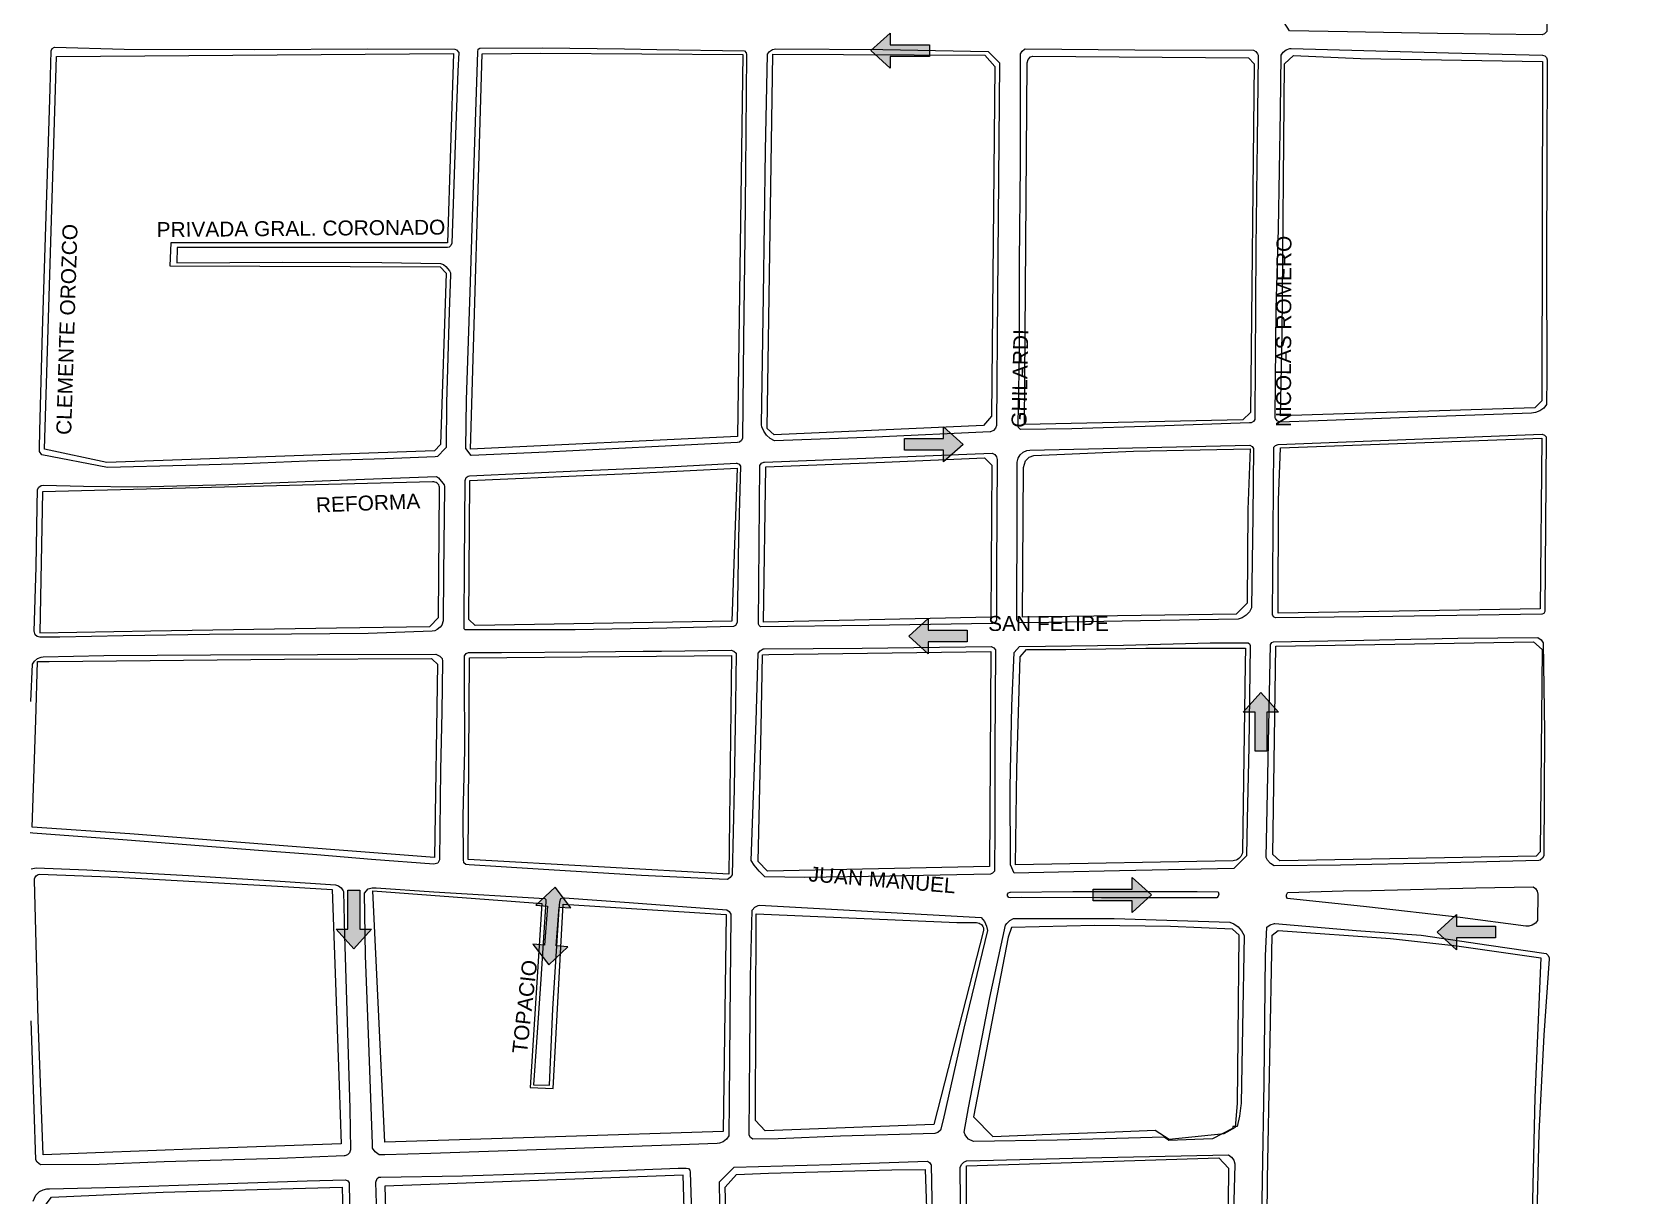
# Model space of a CAD drawing. Header units: metres. Extents: x 668617 to 675126, y 2286318 to 2293677.
# Drawn here: x 673922 to 674460, y 2291680 to 2292069 of the extents above; entities that cross this region are included whole.
import ezdxf

# ---------------------------------------------------------------- set-up
doc = ezdxf.new("R2010")
doc.units = ezdxf.units.M
doc.header["$MEASUREMENT"] = 0
for name, color, linetype in [('0_SENTIDO-VIAL', 30, 'Continuous'), ('DMTG-BANQUETA', 252, 'Continuous'), ('DMTG-MANZANA', 253, 'Continuous'), ('DMTG-NOM-CALLES', 251, 'Continuous'), ('DMTG-TRAZA-BASE', 7, 'Continuous'), ('DMTG_SECCIONES_VIALES', 250, 'Continuous')]:
    doc.layers.add(name, color=color, linetype=linetype)
doc.styles.get("Standard").update_dxf_attribs({"font": 'arial.ttf'})

# ---------------------------------------------------------------- blocks, each defined once
blk = doc.blocks.new('traza_base_proyecto')
at = {"layer": '0_SENTIDO-VIAL'}
for points in [[(2665.31, -589.93), (2652.24, -589.93), (2652.24, -593.85), (2645.7, -587.97), (2652.24, -582.09), (2652.24, -586.01), (2665.31, -586.01)], [(2665.31, -589.93), (2652.24, -589.93), (2652.24, -593.85), (2645.7, -587.97), (2652.24, -582.09), (2652.24, -586.01), (2665.31, -586.01)], [(2657.01, -717.8), (2670.09, -717.8), (2670.09, -713.88), (2676.62, -719.76), (2670.09, -725.64), (2670.09, -721.72), (2657.01, -721.72)], [(2657.01, -717.8), (2670.09, -717.8), (2670.09, -713.88), (2676.62, -719.76), (2670.09, -725.64), (2670.09, -721.72), (2657.01, -721.72)], [(2678.01, -785.87), (2664.94, -785.87), (2664.94, -789.79), (2658.41, -783.91), (2664.94, -778.02), (2664.94, -781.95), (2678.01, -781.95)], [(2678.01, -785.87), (2664.94, -785.87), (2664.94, -789.79), (2658.41, -783.91), (2664.94, -778.02), (2664.94, -781.95), (2678.01, -781.95)], [(2774.34, -822.38), (2774.34, -809.31), (2770.42, -809.31), (2776.3, -802.77), (2782.18, -809.31), (2778.26, -809.31), (2778.26, -822.38)], [(2774.34, -822.38), (2774.34, -809.31), (2770.42, -809.31), (2776.3, -802.77), (2782.18, -809.31), (2778.26, -809.31), (2778.26, -822.38)], [(2720.12, -868.57), (2733.19, -868.57), (2733.19, -864.65), (2739.72, -870.53), (2733.19, -876.41), (2733.19, -872.49), (2720.12, -872.49)], [(2720.12, -868.57), (2733.19, -868.57), (2733.19, -864.65), (2739.72, -870.53), (2733.19, -876.41), (2733.19, -872.49), (2720.12, -872.49)], [(2474.61, -868.94), (2474.61, -882.01), (2478.53, -882.01), (2472.65, -888.54), (2466.76, -882.01), (2470.68, -882.01), (2470.68, -868.94)], [(2540.38, -887.59), (2541.44, -874.57), (2545.35, -874.88), (2540.02, -867.89), (2533.63, -873.93), (2537.54, -874.25), (2536.48, -887.28)], [(2537.54, -874.25), (2536.48, -887.28), (2532.57, -886.96), (2537.9, -893.95), (2544.29, -887.91), (2540.38, -887.59), (2541.44, -874.57)], [(2854.86, -884.93), (2841.79, -884.93), (2841.79, -888.85), (2835.26, -882.97), (2841.79, -877.08), (2841.79, -881.01), (2854.86, -881.01)]]:
    blk.add_hatch(color=256, dxfattribs=at).paths.add_polyline_path(points)
for points in [[(2652.24, -589.93), (2652.24, -593.85), (2645.7, -587.97), (2652.24, -582.09), (2652.24, -586.01), (2665.31, -586.01), (2665.31, -589.93)], [(2670.09, -717.8), (2670.09, -713.88), (2676.62, -719.76), (2670.09, -725.64), (2670.09, -721.72), (2657.01, -721.72), (2657.01, -717.8)], [(2658.41, -783.91), (2664.94, -778.02), (2664.94, -781.95), (2678.01, -781.95), (2678.01, -785.87), (2664.94, -785.87), (2664.94, -789.79)], [(2778.26, -822.38), (2774.34, -822.38), (2774.34, -809.31), (2770.42, -809.31), (2776.3, -802.77), (2782.18, -809.31), (2778.26, -809.31)], [(2733.19, -864.65), (2739.72, -870.53), (2733.19, -876.41), (2733.19, -872.49), (2720.12, -872.49), (2720.12, -868.57), (2733.19, -868.57)], [(2478.53, -882.01), (2472.65, -888.54), (2466.76, -882.01), (2470.68, -882.01), (2470.68, -868.94), (2474.61, -868.94), (2474.61, -882.01)], [(2841.79, -884.93), (2841.79, -888.85), (2835.26, -882.97), (2841.79, -877.08), (2841.79, -881.01), (2854.86, -881.01), (2854.86, -884.93)]]:
    blk.add_lwpolyline(points, close=True, dxfattribs=at)
blk.add_lwpolyline([(2540.02, -867.89), (2533.63, -873.93), (2537.54, -874.25), (2536.48, -887.28), (2532.57, -886.96), (2537.9, -893.95), (2544.29, -887.91), (2540.38, -887.59), (2541.44, -874.57), (2545.35, -874.88), (2540.02, -867.89), (2533.63, -873.93)], dxfattribs=at)
at = {"layer": 'DMTG-BANQUETA', "linetype": 'Continuous', "lineweight": 25}
for points in [[(2871.27, -582.32, 0), (2870.44, -582.72, 0), (2835.44, -582.22, 0), (2805.31, -581.73, 0), (2785.85, -581.37, 0), (2783.04, -576.95, 0), (2784.69, -522.62, 0), (2785.6, -498.16, 0), (2785.88, -497.47, 0), (2786.47, -497.01, 0), (2786.61, -496.96, 0), (2869.59, -497.31, 0), (2870.8, -497.6, 0), (2871.85, -498.25, 0), (2872.64, -499.21, 0), (2873.04, -500.12, 0), (2872.6, -539.36, 0), (2872.19, -572.11, 0), (2872.02, -581.57, 0)], [(2395.78, -587.47, 0), (2439.26, -587.56, 0), (2477.34, -587.42, 0), (2506.5, -587.48, 0), (2507.01, -587.73, 0), (2507.84, -588.62, 0), (2507.5, -594.87, 0), (2506.79, -612.97, 0), (2505.44, -652.37, 0), (2505.09, -653.22, 0), (2504.58, -653.76, 0), (2504.06, -653.87, 0), (2488.46, -653.87, 0), (2460.72, -653.87, 0), (2433.38, -653.86, 0), (2413.46, -653.87, 0), (2413.44, -658.95, 0), (2448.89, -658.79, 0), (2482.05, -658.91, 0), (2501.65, -659.21, 0), (2502.62, -659.57, 0), (2503.44, -660.25, 0), (2504.65, -661.71, 0), (2505.04, -662.33, 0), (2505.04, -662.96, 0), (2504.62, -675.26, 0), (2503.64, -705.87, 0), (2503.51, -720.77, 0), (2503.21, -721.17, 0), (2500.63, -723.8, 0), (2499.84, -723.87, 0), (2483.1, -724.58, 0), (2457.01, -725.37, 0), (2436.08, -726.22, 0), (2416.45, -726.76, 0), (2390.24, -727.45, 0), (2368.19, -723.22, 0), (2367.39, -722.11, 0), (2367.39, -721.12, 0), (2367.58, -715.17, 0), (2368.45, -682.02, 0), (2369.53, -646.86, 0), (2370.97, -600.75, 0), (2371.3, -588.09, 0), (2371.69, -587.25, 0), (2372.44, -586.86, 0)], [(2537.19, -722.37, 0), (2511.98, -723.41, 0), (2510.11, -721.12, 0), (2510.38, -704.81, 0), (2511.73, -665.49, 0), (2513.08, -621.93, 0), (2514.14, -588.41, 0), (2514.33, -587.54, 0), (2514.78, -587.12, 0), (2535.82, -587.08, 0), (2563.28, -587.37, 0), (2574.1, -587.57, 0), (2603.46, -588.02, 0), (2603.98, -588.66, 0), (2604.14, -589.25, 0), (2603.79, -628.12, 0), (2603.52, -650.28, 0), (2603.11, -684.3, 0), (2602.77, -717.65, 0), (2602.45, -718.42, 0), (2601.81, -718.96, 0), (2601.07, -719.12, 0), (2572.45, -720.62, 0)], [(2647.19, -717.32, 0), (2613.52, -718.53, 0), (2612.06, -717.78, 0), (2610.81, -716.71, 0), (2609.86, -715.36, 0), (2609.26, -713.83, 0), (2609.13, -713.24, 0), (2609.84, -670.06, 0), (2610.41, -621.4, 0), (2611.1, -589.16, 0), (2611.85, -588.23, 0), (2612.86, -587.59, 0), (2613.88, -587.33, 0), (2649.69, -587.55, 0), (2684.96, -588.24, 0), (2688.77, -592.09, 0), (2688.47, -631.25, 0), (2688.08, -669.7, 0), (2687.76, -713.44, 0), (2687.44, -714.37, 0), (2686.75, -715.12, 0), (2685.84, -715.57, 0), (2685.7, -715.6, 0)], [(2712.99, -714.56, 0), (2695.79, -714.79, 0), (2695.21, -714.1, 0), (2694.98, -713.22, 0), (2695, -712.82, 0), (2695.44, -689.67, 0), (2695.51, -658.62, 0), (2695.83, -626.36, 0), (2695.81, -589.02, 0), (2696.33, -588.12, 0), (2697.15, -587.53, 0), (2697.41, -587.42, 0), (2734.13, -587.73, 0), (2773.83, -587.82, 0), (2774.65, -588.27, 0), (2775.21, -589.03, 0), (2775.35, -589.45, 0), (2775.09, -618.12, 0), (2774.65, -653.9, 0), (2774.31, -711.43, 0), (2773.8, -712.11, 0), (2773.04, -712.5, 0), (2772.49, -712.54, 0), (2740.99, -713.62, 0)], [(2795.48, -711.92, 0), (2782.63, -712.36, 0), (2781.76, -711.85, 0), (2781.14, -711.05, 0), (2781.06, -710.87, 0), (2781.47, -674.36, 0), (2782.25, -647.65, 0), (2782.88, -608.35, 0), (2783.11, -589.5, 0), (2783.81, -588.47, 0), (2784.81, -587.7, 0), (2785.99, -587.29, 0), (2786.4, -587.24, 0), (2839.1, -588.74, 0), (2870.53, -589.5, 0), (2871.31, -589.75, 0), (2871.9, -590.33, 0), (2872.15, -591.11, 0), (2872.03, -624.04, 0), (2871.89, -659.02, 0), (2872.03, -697.26, 0), (2871.96, -706.37, 0), (2870.97, -707.59, 0), (2869.7, -708.51, 0), (2868.25, -709.08, 0), (2866.94, -709.26, 0), (2825.71, -710.77, 0)], [(2705.29, -779.34, 0), (2695.54, -779.5, 0), (2694.94, -779.12, 0), (2694.6, -778.48, 0), (2694.57, -778.35, 0), (2694.7, -741, 0), (2694.72, -725.67, 0), (2695.06, -724.37, 0), (2695.76, -723.24, 0), (2696.77, -722.36, 0), (2697.99, -721.81, 0), (2698.94, -721.66, 0), (2772.62, -719.97, 0), (2773.39, -720.41, 0), (2773.87, -721.08, 0), (2773.57, -743.68, 0), (2773.25, -766.55, 0), (2773.15, -774.45, 0), (2772.44, -775.82, 0), (2771.38, -776.95, 0), (2770.07, -777.78, 0), (2768.65, -778.24, 0), (2735.98, -778.82, 0)], [(2820.52, -777.33, 0), (2781.14, -777.77, 0), (2780.56, -777.49, 0), (2780.25, -776.93, 0), (2780.24, -776.85, 0), (2780.59, -720.71, 0), (2781.21, -720.09, 0), (2782.04, -719.82, 0), (2782.11, -719.81, 0), (2870.51, -716.3, 0), (2871.26, -716.62, 0), (2871.78, -717.25, 0), (2871.84, -717.37, 0), (2871.35, -775.72, 0), (2871.01, -776.29, 0), (2870.41, -776.57, 0), (2870.38, -776.57, 0)], [(2510.75, -781.84, 0), (2509.87, -781.84, 0), (2509.59, -781.46, 0), (2509.57, -780.52, 0), (2509.58, -779.41, 0), (2509.71, -759.82, 0), (2509.95, -731.79, 0), (2510.28, -730.82, 0), (2510.9, -730.41, 0), (2511.34, -730.23, 0), (2549.95, -728.5, 0), (2576.08, -727.37, 0), (2600.65, -725.98, 0), (2600.86, -726.01, 0), (2601.61, -726.37, 0), (2602.09, -727.05, 0), (2601.38, -751.05, 0), (2600.94, -779.19, 0), (2600.85, -779.62, 0), (2600.44, -780.32, 0), (2599.75, -780.73, 0), (2577.39, -781.29, 0), (2546.7, -781.77, 0)], [(2645.05, -780.35, 0), (2608.84, -780.78, 0), (2608.3, -780.37, 0), (2608.1, -779.93, 0), (2608.48, -739.74, 0), (2608.61, -726.76, 0), (2609.14, -726.08, 0), (2609.91, -725.7, 0), (2610.09, -725.67, 0), (2686.35, -722.65, 0), (2687.19, -723.15, 0), (2687.77, -723.94, 0), (2687.99, -724.8, 0), (2687.8, -761.77, 0), (2687.81, -778.54, 0), (2687.31, -779.26, 0), (2686.54, -779.69, 0), (2686.37, -779.73, 0)], [(2503, -733.79, 0), (2503, -734.31, 0), (2502.89, -743.52, 0), (2502.69, -763.06, 0), (2502.53, -778.79, 0), (2502.07, -780.19, 0), (2501.52, -780.92, 0), (2500.57, -781.73, 0), (2499.77, -782.19, 0), (2498.88, -782.28, 0), (2477.48, -782.99, 0), (2451.79, -783.3, 0), (2424.29, -783.37, 0), (2395.49, -783.85, 0), (2374.25, -784.29, 0), (2367.49, -784.24, 0), (2366.69, -784.02, 0), (2366.03, -783.45, 0), (2365.72, -782.62, 0), (2365.69, -782.34, 0), (2366.28, -760.67, 0), (2366.7, -740.54, 0), (2366.76, -734.87, 0), (2367.22, -734.03, 0), (2367.98, -733.47, 0), (2368.63, -733.37, 0), (2382.19, -733.72, 0), (2400.36, -733.92, 0), (2430.82, -733.12, 0), (2476.21, -731.37, 0), (2500.29, -730.52, 0), (2501, -730.93, 0), (2502.87, -733.23, 0)], [(2802.93, -860.51, 0), (2780.79, -860.78, 0), (2779.54, -859.97, 0), (2778.54, -858.86, 0), (2778.05, -857.99, 0), (2779.54, -786.71, 0), (2779.94, -786.1, 0), (2780.49, -785.8, 0), (2810.73, -785.24, 0), (2842.26, -784.62, 0), (2869.05, -784.36, 0), (2870.14, -785.19, 0), (2870.85, -786.12, 0), (2871.26, -815.81, 0), (2871.04, -857.42, 0), (2870.57, -858.26, 0), (2869.81, -858.85, 0), (2869.31, -859.02, 0), (2834.56, -859.9, 0)], [(2599.89, -788.96, 0), (2600.69, -789.66, 0), (2600.45, -806.62, 0), (2600.01, -834.81, 0), (2599.27, -863.76, 0), (2599.25, -863.82, 0), (2598.65, -864.71, 0), (2597.77, -865.33, 0), (2594.9, -865.3, 0), (2568.98, -863.99, 0), (2537.94, -862.12, 0), (2511.28, -860.45, 0), (2510.14, -860.32, 0), (2509.46, -859.76, 0), (2509.34, -858.7, 0), (2509.3, -844.01, 0), (2509.84, -822.08, 0), (2509.73, -796.42, 0), (2509.75, -790.49, 0), (2510.29, -789.75, 0), (2510.99, -789.37, 0), (2522.11, -789.43, 0), (2550.99, -789.12, 0), (2569.55, -788.95, 0), (2575.69, -788.92, 0), (2599.02, -788.62, 0)], [(2652.13, -864.2, 0), (2623.65, -864.74, 0), (2610.25, -864.41, 0), (2608.32, -862.62, 0), (2606.69, -860.59, 0), (2605.72, -858.98, 0), (2607.39, -812.28, 0), (2607.96, -789.62, 0), (2608.69, -788.78, 0), (2609.65, -788.21, 0), (2610.01, -788.11, 0), (2642.79, -787.91, 0), (2686.06, -787.34, 0), (2686.87, -787.78, 0), (2687.44, -788.52, 0), (2687.48, -788.7, 0), (2687.27, -821.37, 0), (2687.27, -848.29, 0), (2687.09, -862.53, 0), (2686.47, -863.26, 0), (2685.77, -863.62, 0)], [(2708.56, -862.87, 0), (2693.74, -863.19, 0), (2692.44, -860.49, 0), (2692.37, -834.48, 0), (2692.94, -807.25, 0), (2693.71, -789.43, 0), (2695.54, -787.37, 0), (2730.26, -786.99, 0), (2759.35, -786.16, 0), (2772, -786.15, 0), (2772.53, -786.5, 0), (2772.75, -787.09, 0), (2772.75, -787.25, 0), (2772.25, -820.96, 0), (2771.69, -845.12, 0), (2771.44, -857.46, 0), (2767.26, -861.72, 0), (2729, -862.51, 0)], [(2532.85, -934.11, 0), (2538.19, -934.18, 0), (2539.31, -908.69, 0), (2541.44, -875.27, 0), (2541.61, -872.85, 0), (2541.96, -871.76, 0), (2542.49, -871.46, 0), (2543.19, -871.52, 0), (2564.77, -873.11, 0), (2597.49, -875.47, 0), (2598.3, -876.09, 0), (2598.82, -876.97, 0), (2598.9, -877.24, 0), (2598.5, -912.23, 0), (2598.34, -939.55, 0), (2598.16, -951.16, 0), (2597.4, -952.27, 0), (2596.34, -953.12, 0), (2595.08, -953.61, 0), (2594.25, -953.73, 0), (2578.83, -954.31, 0), (2498.39, -957.05, 0), (2483.05, -957.52, 0), (2481.12, -957.47, 0), (2479.8, -956.54, 0), (2478.94, -955.24, 0), (2478.85, -953.77, 0), (2477.69, -920.05, 0), (2476.6, -890.76, 0), (2476.27, -869.93, 0), (2477.47, -868.49, 0), (2478.83, -868.16, 0), (2480.15, -868.12, 0), (2499.44, -869.43, 0), (2536.6, -871.73, 0), (2536.94, -872.03, 0), (2536.94, -872.73, 0), (2535.2, -898.68, 0), (2533.85, -919.82, 0)], [(2762.03, -870.94, 0), (2761.5, -871.46, 0), (2761.44, -871.49, 0), (2722.96, -871.53, 0), (2696.1, -871.37, 0), (2692.48, -871.44, 0), (2691.9, -871.33, 0), (2691.5, -870.87, 0), (2691.46, -870.28, 0), (2691.8, -869.78, 0), (2692.37, -869.6, 0), (2692.44, -869.6, 0), (2713.35, -869.4, 0), (2734.83, -869.37, 0), (2754.94, -869.37, 0), (2762.02, -869.51, 0), (2762.22, -870.22, 0)], [(2867.16, -880.69, 0), (2865.99, -881, 0), (2864.94, -880.95, 0), (2843.04, -878.1, 0), (2811.63, -874.54, 0), (2785.24, -871.74, 0), (2784.84, -871.16, 0), (2784.82, -870.45, 0), (2785.19, -869.84, 0), (2785.33, -869.71, 0), (2803.8, -869.16, 0), (2813.34, -868.99, 0), (2848.26, -868.18, 0), (2867.44, -867.85, 0), (2868.28, -868.41, 0), (2868.84, -869.25, 0), (2869.03, -870.24, 0), (2869.03, -870.3, 0), (2868.94, -879.06, 0), (2868.19, -880.02, 0)], [(2614.74, -952.17, 0), (2606.22, -952.27, 0), (2605.48, -951.74, 0), (2605.03, -950.95, 0), (2605, -950.82, 0), (2605.2, -923.19, 0), (2605.44, -897.92, 0), (2605.97, -875.57, 0), (2606.86, -874.67, 0), (2607.99, -874.09, 0), (2608.46, -873.97, 0), (2682.65, -878.03, 0), (2683.73, -879.37, 0), (2684.48, -880.95, 0), (2684.83, -882.48, 0), (2676.89, -915.11, 0), (2669.96, -945.8, 0), (2669.02, -949.24, 0), (2668.2, -949.99, 0), (2667.19, -950.4, 0), (2635.53, -951.26, 0)], [(2766.84, -948.66, 0), (2760.09, -952.12, 0), (2757.06, -952.24, 0), (2745.51, -952.67, 0), (2745.41, -952.6, 0), (2743.94, -951.62, 0), (2708.14, -952.61, 0), (2680.1, -953.06, 0), (2678.44, -952.25, 0), (2677.89, -951.58, 0), (2677.26, -950.82, 0), (2676.99, -949.87, 0), (2678.45, -941.82, 0), (2685.6, -904.9, 0), (2690.81, -880.62, 0), (2691.23, -880.03, 0), (2692.26, -879.04, 0), (2693.53, -878.37, 0), (2727.15, -878.43, 0), (2765.91, -879.59, 0), (2767.21, -880.17, 0), (2768.65, -881.2, 0), (2769.81, -882.52, 0), (2770.65, -884.07, 0), (2770.11, -914.87, 0), (2769.65, -940.37, 0), (2769.61, -940.99, 0), (2769.16, -944.56, 0), (2768.31, -948.05, 0), (2766.95, -948.07, 0)], [(2613.76, -1042.68, 0), (2598.23, -1043.11, 0), (2597.46, -1042.5, 0), (2597, -1041.62, 0), (2596.95, -1041.43, 0), (2596.19, -1019.62, 0), (2595.36, -989.92, 0), (2595.06, -966.52, 0), (2600.03, -961.68, 0), (2632.56, -960.75, 0), (2664.69, -959.59, 0), (2665.41, -960.04, 0), (2665.85, -960.77, 0), (2665.87, -960.86, 0), (2666.61, -995.34, 0), (2667.94, -1034.95, 0), (2668.21, -1038.99, 0), (2667.71, -1039.93, 0), (2666.9, -1040.62, 0), (2666.06, -1040.94, 0), (2647.69, -1041.87, 0)], [(2714.56, -1039.44, 0), (2677.86, -1040.44, 0), (2676.97, -1039.66, 0), (2676.38, -1038.62, 0), (2676.19, -1037.87, 0), (2675.94, -995.69, 0), (2675.65, -961.73, 0), (2676.06, -960.73, 0), (2676.81, -959.94, 0), (2677.79, -959.48, 0), (2677.87, -959.46, 0), (2717.78, -958.5, 0), (2765.48, -957.47, 0), (2766.48, -958.24, 0), (2767.19, -959.29, 0), (2767.54, -960.5, 0), (2767.56, -960.79, 0), (2766.69, -992.76, 0), (2766.32, -1025.93, 0), (2766.49, -1036.44, 0), (2765.97, -1037.16, 0), (2765.19, -1037.57, 0), (2764.8, -1037.62, 0), (2740.39, -1038.68, 0)]]:
    blk.add_polyline3d(points, close=True, dxfattribs=at)
for points in [[(2364.48, -805.75, 0), (2365.08, -793.35, 0), (2365.79, -792.26, 0), (2366.79, -791.43, 0), (2367.99, -790.94, 0), (2368.7, -790.84, 0), (2388.98, -790.37, 0), (2424.65, -790.18, 0), (2460.45, -790.09, 0), (2500.15, -789.92, 0), (2501.44, -790.6, 0), (2502.25, -791.37, 0), (2502.32, -792.26, 0), (2502.1, -809.32, 0), (2501.69, -828.67, 0), (2501.34, -858.82, 0), (2500.73, -859.92, 0), (2499.44, -860.21, 0), (2478.55, -858.62, 0), (2460.31, -857.12, 0), (2440.75, -855.62, 0), (2396.72, -852.16, 0), (2365.22, -849.87, 0), (2364.34, -849.76, 0)], [(2364.69, -861.76, 0), (2366.34, -861.44, 0), (2383.23, -862.17, 0), (2417.31, -864.05, 0), (2447.94, -865.97, 0), (2466.49, -867.12, 0), (2467.57, -867.46, 0), (2468.46, -868.12, 0), (2469.06, -869.11, 0), (2469.15, -869.37, 0), (2469.56, -884.1, 0), (2470.46, -912.94, 0), (2471.3, -942.04, 0), (2471.58, -955.87, 0), (2471.23, -956.78, 0), (2470.55, -957.47, 0), (2469.64, -957.84, 0), (2469.4, -957.87, 0), (2447.8, -958.69, 0), (2409.11, -959.87, 0), (2387.44, -960.68, 0), (2367.76, -960.84, 0), (2366.69, -959.93, 0), (2366.2, -959.12, 0), (2365.69, -942.18, 0), (2364.61, -912.71, 0)], [(2776.28, -1000.42, 0), (2776.89, -966.04, 0), (2777.44, -933.29, 0), (2777.87, -890.85, 0), (2778.24, -881.28, 0), (2779.45, -880.5, 0), (2780.83, -880.08, 0), (2781.02, -880.05, 0), (2808.15, -882.41, 0), (2829.99, -883.97, 0), (2852.61, -887.36, 0), (2871.76, -890.08, 0), (2872.41, -890.65, 0), (2872.75, -891.44, 0), (2872.77, -891.87, 0), (2871.06, -917.43, 0), (2869.36, -950.16, 0), (2868.57, -982.21, 0)], [(2480.96, -995.2, 0), (2480.03, -966.62, 0), (2480.44, -965.37, 0), (2481.05, -964.95, 0), (2481.69, -964.95, 0), (2509.03, -964.5, 0), (2550.27, -963.17, 0), (2581.23, -961.95, 0), (2583.9, -961.95, 0), (2584.73, -962.12, 0), (2585.1, -962.62, 0), (2585.19, -963.28, 0), (2585.94, -983.73, 0)], [(2365.31, -972.96, 0), (2366.19, -971, 0), (2367.39, -969.82, 0), (2368.69, -969.2, 0), (2369.83, -968.87, 0), (2370.79, -968.87, 0), (2394.2, -968.35, 0), (2414.01, -967.62, 0), (2457.07, -966.2, 0), (2469.88, -965.87, 0), (2470.7, -966.17, 0), (2471.13, -966.87, 0), (2471.44, -987.06, 0)]]:
    blk.add_polyline3d(points, dxfattribs=at)
at = {"layer": 'DMTG-MANZANA', "linetype": 'Continuous', "lineweight": 25}
for points in [[(2506.02, -588.88, 0), (2503.96, -652.26, 0), (2411.44, -652.25, 0), (2411.07, -660.02, 0), (2501.52, -660.33, 0), (2503.54, -662.5, 0), (2501.67, -719.82, 0), (2499.62, -721.91, 0), (2389.94, -725.79, 0), (2369.14, -721.37, 0), (2373.07, -589.94, 0)], [(2506.02, -588.88, 0), (2503.96, -652.26, 0), (2411.44, -652.25, 0), (2411.07, -660.02, 0), (2501.52, -660.33, 0), (2503.54, -662.5, 0), (2501.67, -719.82, 0), (2499.62, -721.91, 0), (2389.94, -725.79, 0), (2369.14, -721.37, 0), (2373.07, -589.94, 0)], [(2602.93, -589.29, 0), (2601.11, -717.1, 0), (2511.73, -721.38, 0), (2515.62, -589.06, 0), (2535.3, -588.84, 0)], [(2602.93, -589.29, 0), (2601.11, -717.1, 0), (2511.73, -721.38, 0), (2515.62, -589.06, 0), (2535.3, -588.84, 0)], [(2612.89, -589.21, 0), (2683.91, -589.47, 0), (2687.23, -593.24, 0), (2686.08, -710.35, 0), (2683.41, -713.46, 0), (2613.33, -716.6, 0), (2611.04, -714.39, 0)], [(2612.89, -589.21, 0), (2683.91, -589.47, 0), (2687.23, -593.24, 0), (2686.08, -710.35, 0), (2683.41, -713.46, 0), (2613.33, -716.6, 0), (2611.04, -714.39, 0)], [(2772.78, -709.11, 0), (2770.23, -711.5, 0), (2697.12, -713.1, 0), (2698.07, -592.08, 0), (2698.34, -590.9, 0), (2699.22, -590.07, 0), (2700, -589.84, 0), (2772.17, -590.39, 0), (2774.03, -592.42, 0)], [(2772.78, -709.11, 0), (2770.23, -711.5, 0), (2697.12, -713.1, 0), (2698.07, -592.08, 0), (2698.34, -590.9, 0), (2699.22, -590.07, 0), (2700, -589.84, 0), (2772.17, -590.39, 0), (2774.03, -592.42, 0)], [(2870.61, -591.61, 0), (2870.33, -705.13, 0), (2867.98, -707.48, 0), (2782.87, -710.23, 0), (2783.46, -682.76, 0), (2784.15, -592.41, 0), (2787.21, -589.57, 0), (2809.67, -590.66, 0)], [(2870.61, -591.61, 0), (2870.33, -705.13, 0), (2867.98, -707.48, 0), (2782.87, -710.23, 0), (2783.46, -682.76, 0), (2784.15, -592.41, 0), (2787.21, -589.57, 0), (2809.67, -590.66, 0)], [(2782.81, -720.94, 0), (2870.4, -717.63, 0), (2869.81, -774.77, 0), (2782.07, -776.24, 0), (2782.19, -738.4, 0)], [(2782.81, -720.94, 0), (2870.4, -717.63, 0), (2869.81, -774.77, 0), (2782.07, -776.24, 0), (2782.19, -738.4, 0)], [(2685.88, -777.62, 0), (2609.8, -779.19, 0), (2610.53, -727.23, 0), (2650.29, -725.67, 0), (2683.75, -724.2, 0), (2686.19, -726.65, 0)], [(2685.88, -777.62, 0), (2609.8, -779.19, 0), (2610.53, -727.23, 0), (2650.29, -725.67, 0), (2683.75, -724.2, 0), (2686.19, -726.65, 0)], [(2771.68, -772.85, 0), (2768.04, -776.54, 0), (2696.52, -777.56, 0), (2696.81, -727.52, 0), (2697.45, -725.28, 0), (2698.69, -724.04, 0), (2700.34, -723.43, 0), (2733.64, -722.05, 0), (2772.74, -721.29, 0), (2771.93, -741.57, 0)], [(2771.68, -772.85, 0), (2768.04, -776.54, 0), (2696.52, -777.56, 0), (2696.81, -727.52, 0), (2697.45, -725.28, 0), (2698.69, -724.04, 0), (2700.34, -723.43, 0), (2733.64, -722.05, 0), (2772.74, -721.29, 0), (2771.93, -741.57, 0)], [(2579.31, -779.25, 0), (2513.3, -780.39, 0), (2511.12, -778.32, 0), (2511.5, -731.79, 0), (2552.22, -730.05, 0), (2565.01, -729.45, 0), (2600.95, -727.76, 0), (2599.14, -778.91, 0)], [(2579.31, -779.25, 0), (2513.3, -780.39, 0), (2511.12, -778.32, 0), (2511.5, -731.79, 0), (2552.22, -730.05, 0), (2565.01, -729.45, 0), (2600.95, -727.76, 0), (2599.14, -778.91, 0)], [(2501.35, -734.46, 0), (2501.33, -734.06, 0), (2501.23, -733.68, 0), (2501.06, -733.31, 0), (2500.82, -732.99, 0), (2500.53, -732.72, 0), (2500.19, -732.51, 0), (2499.82, -732.36, 0), (2499.42, -732.29, 0), (2499.02, -732.3, 0), (2368.47, -735.68, 0), (2367.55, -782.78, 0), (2404.65, -782.16, 0), (2466.82, -781.18, 0), (2498.1, -780.72, 0), (2500.97, -777.69, 0)], [(2501.35, -734.46, 0), (2501.33, -734.06, 0), (2501.23, -733.68, 0), (2501.06, -733.31, 0), (2500.82, -732.99, 0), (2500.53, -732.72, 0), (2500.19, -732.51, 0), (2499.82, -732.36, 0), (2499.42, -732.29, 0), (2499.02, -732.3, 0), (2368.47, -735.68, 0), (2367.55, -782.78, 0), (2404.65, -782.16, 0), (2466.82, -781.18, 0), (2498.1, -780.72, 0), (2500.97, -777.69, 0)], [(2599.07, -790.39, 0), (2598.2, -863.53, 0), (2510.91, -858.61, 0), (2511.36, -791.19, 0)], [(2599.07, -790.39, 0), (2598.2, -863.53, 0), (2510.91, -858.61, 0), (2511.36, -791.19, 0)], [(2609.5, -790.14, 0), (2611.57, -790.11, 0), (2685.87, -789.09, 0), (2685.41, -861.03, 0), (2611.16, -862.59, 0), (2608, -859.36, 0), (2608.97, -814.59, 0)], [(2609.5, -790.14, 0), (2611.57, -790.11, 0), (2685.87, -789.09, 0), (2685.41, -861.03, 0), (2611.16, -862.59, 0), (2608, -859.36, 0), (2608.97, -814.59, 0)], [(2770.17, -855.75, 0), (2770.12, -856.25, 0), (2770, -856.73, 0), (2769.81, -857.19, 0), (2769.55, -857.62, 0), (2769.24, -858.01, 0), (2768.87, -858.35, 0), (2768.45, -858.62, 0), (2768, -858.84, 0), (2767.52, -858.99, 0), (2767.03, -859.06, 0), (2694.17, -860.48, 0), (2694.62, -828.32, 0), (2695.03, -813.27, 0), (2695.72, -790.79, 0), (2697.83, -788.44, 0), (2710.98, -788.44, 0), (2737.74, -787.97, 0), (2751.16, -787.96, 0), (2771.16, -787.94, 0), (2771.08, -793.24, 0)], [(2770.17, -855.75, 0), (2770.12, -856.25, 0), (2770, -856.73, 0), (2769.81, -857.19, 0), (2769.55, -857.62, 0), (2769.24, -858.01, 0), (2768.87, -858.35, 0), (2768.45, -858.62, 0), (2768, -858.84, 0), (2767.52, -858.99, 0), (2767.03, -859.06, 0), (2694.17, -860.48, 0), (2694.62, -828.32, 0), (2695.03, -813.27, 0), (2695.72, -790.79, 0), (2697.83, -788.44, 0), (2710.98, -788.44, 0), (2737.74, -787.97, 0), (2751.16, -787.96, 0), (2771.16, -787.94, 0), (2771.08, -793.24, 0)], [(2869.75, -856.1, 0), (2868.46, -857.53, 0), (2782.65, -859.13, 0), (2780.35, -856.95, 0), (2781.35, -787.26, 0), (2867.61, -785.83, 0), (2870.5, -788.41, 0)], [(2869.75, -856.1, 0), (2868.46, -857.53, 0), (2782.65, -859.13, 0), (2780.35, -856.95, 0), (2781.35, -787.26, 0), (2867.61, -785.83, 0), (2870.5, -788.41, 0)], [(2500.63, -793.32, 0), (2499.64, -858.02, 0), (2466.31, -855.43, 0), (2397.69, -850.13, 0), (2365, -847.83, 0), (2366.16, -812.04, 0), (2366.79, -792.42, 0), (2370.66, -792.38, 0), (2449.48, -791.65, 0), (2498.63, -791.39, 0), (2498.99, -791.72, 0)], [(2500.63, -793.32, 0), (2499.64, -858.02, 0), (2466.31, -855.43, 0), (2397.69, -850.13, 0), (2365, -847.83, 0), (2366.16, -812.04, 0), (2366.79, -792.42, 0), (2370.66, -792.38, 0), (2449.48, -791.65, 0), (2498.63, -791.39, 0), (2498.99, -791.72, 0)], [(2365.7, -865.55, 0), (2365.76, -865.16, 0), (2365.89, -864.79, 0), (2366.09, -864.44, 0), (2366.34, -864.14, 0), (2366.65, -863.89, 0), (2367, -863.7, 0), (2367.38, -863.58, 0), (2393.72, -864.58, 0), (2447.13, -867.54, 0), (2465.36, -868.73, 0), (2467.7, -934.24, 0), (2468.37, -953.81, 0), (2421.21, -955.48, 0), (2368.61, -957.46, 0), (2367.01, -912.29, 0)], [(2365.7, -865.55, 0), (2365.76, -865.16, 0), (2365.89, -864.79, 0), (2366.09, -864.44, 0), (2366.34, -864.14, 0), (2366.65, -863.89, 0), (2367, -863.7, 0), (2367.38, -863.58, 0), (2393.72, -864.58, 0), (2447.13, -867.54, 0), (2465.36, -868.73, 0), (2467.7, -934.24, 0), (2468.37, -953.81, 0), (2421.21, -955.48, 0), (2368.61, -957.46, 0), (2367.01, -912.29, 0)], [(2597.3, -877.11, 0), (2596.29, -949.74, 0), (2540.15, -951.48, 0), (2483.03, -953.3, 0), (2479.07, -869.17, 0), (2525.37, -872.64, 0), (2535.55, -873.43, 0), (2531.71, -935.02, 0), (2539.35, -935.27, 0), (2542.78, -873.64, 0)], [(2597.3, -877.11, 0), (2596.29, -949.74, 0), (2540.15, -951.48, 0), (2483.03, -953.3, 0), (2479.07, -869.17, 0), (2525.37, -872.64, 0), (2535.55, -873.43, 0), (2531.71, -935.02, 0), (2539.35, -935.27, 0), (2542.78, -873.64, 0)], [(2666.77, -947.36, 0), (2610.34, -949.43, 0), (2607.1, -946, 0), (2607.35, -876.84, 0), (2674.54, -879.76, 0), (2681.09, -879.8, 0), (2681.54, -879.83, 0), (2681.97, -879.95, 0), (2682.37, -880.15, 0), (2682.73, -880.42, 0), (2683.02, -880.75, 0), (2683.25, -881.14, 0), (2683.4, -881.56, 0), (2683.46, -882, 0), (2683.44, -882.45, 0)], [(2666.77, -947.36, 0), (2610.34, -949.43, 0), (2607.1, -946, 0), (2607.35, -876.84, 0), (2674.54, -879.76, 0), (2681.09, -879.8, 0), (2681.54, -879.83, 0), (2681.97, -879.95, 0), (2682.37, -880.15, 0), (2682.73, -880.42, 0), (2683.02, -880.75, 0), (2683.25, -881.14, 0), (2683.4, -881.56, 0), (2683.46, -882, 0), (2683.44, -882.45, 0)], [(2680.07, -944.83, 0), (2686.55, -951.37, 0), (2703.11, -950.73, 0), (2727.36, -949.8, 0), (2740.89, -949.25, 0), (2745.61, -952.3, 0), (2763.96, -950.4, 0), (2767.78, -948.22, 0), (2768.49, -940.27, 0), (2768.74, -917.85, 0), (2769.04, -883.96, 0), (2766.83, -881.97, 0), (2746.07, -881.12, 0), (2720.62, -880.74, 0), (2692.77, -881.4, 0), (2691.73, -884.65, 0)], [(2680.07, -944.83, 0), (2686.55, -951.37, 0), (2703.11, -950.73, 0), (2727.36, -949.8, 0), (2740.89, -949.25, 0), (2745.61, -952.3, 0), (2763.96, -950.4, 0), (2767.78, -948.22, 0), (2768.49, -940.27, 0), (2768.74, -917.85, 0), (2769.04, -883.96, 0), (2766.83, -881.97, 0), (2746.07, -881.12, 0), (2720.62, -880.74, 0), (2692.77, -881.4, 0), (2691.73, -884.65, 0)], [(2866, -1026.41, 0), (2777.97, -1031.93, 0), (2778.54, -965.59, 0), (2780.12, -884.01, 0), (2782.11, -882.44, 0), (2819.71, -885.11, 0), (2841.87, -887.61, 0), (2870.05, -891.58, 0), (2868.04, -938.32, 0)], [(2866, -1026.41, 0), (2777.97, -1031.93, 0), (2778.54, -965.59, 0), (2780.12, -884.01, 0), (2782.11, -882.44, 0), (2819.71, -885.11, 0), (2841.87, -887.61, 0), (2870.05, -891.58, 0), (2868.04, -938.32, 0)], [(2599.01, -1039.09, 0), (2597, -968.28, 0), (2600.71, -964.05, 0), (2611.46, -963.68, 0), (2652.75, -962.52, 0), (2663.91, -962.38, 0), (2666.43, -1036.46, 0)], [(2599.01, -1039.09, 0), (2597, -968.28, 0), (2600.71, -964.05, 0), (2611.46, -963.68, 0), (2652.75, -962.52, 0), (2663.91, -962.38, 0), (2666.43, -1036.46, 0)], [(2677.8, -961.16, 0), (2762.17, -958.46, 0), (2765.51, -961.91, 0), (2765.25, -985.4, 0), (2764.89, -1028.54, 0), (2764.89, -1033.63, 0), (2720.85, -1035.03, 0), (2677.95, -1036.94, 0), (2677.65, -1013.38, 0)], [(2677.8, -961.16, 0), (2762.17, -958.46, 0), (2765.51, -961.91, 0), (2765.25, -985.4, 0), (2764.89, -1028.54, 0), (2764.89, -1033.63, 0), (2720.85, -1035.03, 0), (2677.95, -1036.94, 0), (2677.65, -1013.38, 0)], [(2582.9, -964.34, 0), (2483, -967.96, 0), (2485.13, -1042.8, 0), (2564.4, -1039.94, 0), (2585.07, -1038.93, 0), (2584, -1002.01, 0)], [(2582.9, -964.34, 0), (2483, -967.96, 0), (2485.13, -1042.8, 0), (2564.4, -1039.94, 0), (2585.07, -1038.93, 0), (2584, -1002.01, 0)], [(2371.83, -1046.26, 0), (2370.19, -998.15, 0), (2369.32, -974.46, 0), (2371.5, -971.7, 0), (2408.83, -969.96, 0), (2444.18, -968.98, 0), (2468.76, -968.35, 0), (2469.45, -995.09, 0), (2471.23, -1043.11, 0), (2429.83, -1044.38, 0)], [(2371.83, -1046.26, 0), (2370.19, -998.15, 0), (2369.32, -974.46, 0), (2371.5, -971.7, 0), (2408.83, -969.96, 0), (2444.18, -968.98, 0), (2468.76, -968.35, 0), (2469.45, -995.09, 0), (2471.23, -1043.11, 0), (2429.83, -1044.38, 0)]]:
    blk.add_polyline3d(points, close=True, dxfattribs=at)
at = {"layer": 'DMTG-NOM-CALLES'}
for s, rotation, p in [('PRIVADA GRAL. CORONADO', 0.5078, (2406.66, -650.38)), ('CLEMENTE OROZCO', 88.2466, (2378.02, -716.65)), ('NICOLAS ROMERO', 89.8436, (2786.36, -713.95)), ('GHILARDI', 88.7804, (2697.79, -714.23)), ('REFORMA', 2.2389, (2460.07, -742.54)), ('JUAN MANUEL', 355.2691, (2624.76, -865.94)), ('TOPACIO', 83.6011, (2530.59, -923.83))]:
    blk.add_text(s, height=5, rotation=rotation, dxfattribs=at).set_placement(p)
blk.add_text('SAN FELIPE', height=5, dxfattribs=at).set_placement((2685.01, -782.18))

msp = doc.modelspace()

# ---------------------------------------------------------------- linework, layer by layer
at = {"layer": 'DMTG_SECCIONES_VIALES', "color": 6}
msp.add_circle((673067.74788, 2291619.20218), 2058.07959, dxfattribs=at)

# ---------------------------------------------------------------- block references
at = {"layer": 'DMTG-TRAZA-BASE'}
msp.add_blockref('traza_base_proyecto', (671556.78644, 2292651.27973), dxfattribs=at)

doc.saveas('drawing.dxf')
